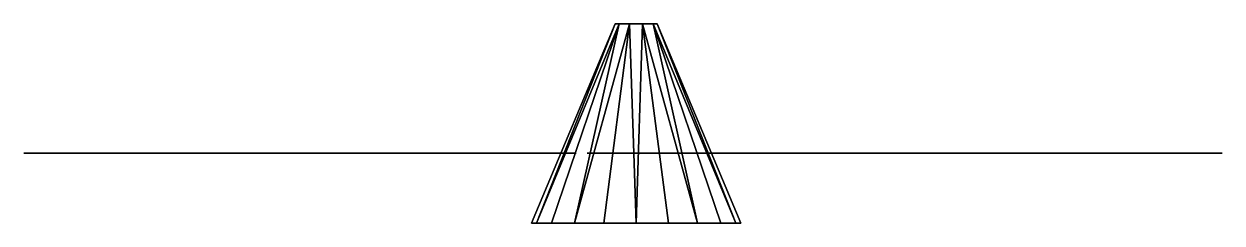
# Model space of a CAD drawing. Extents: x -1.75 to 1.68, y 0 to 0.57.
import ezdxf

# ---------------------------------------------------------------- set-up
doc = ezdxf.new("R2010")
doc.units = 0
doc.layers.add('PROP', color=1, linetype='CONTINUOUS')

msp = doc.modelspace()

# ---------------------------------------------------------------- linework, layer by layer
at = {"layer": 'PROP'}
for points in [[(-0.2853, 0, -0.0927), (-0.3, 0), (-0.06, 0.57)], [(-0.3, 0), (-0.2853, 0, 0.0927), (-0.0485, 0.57, 0.0353), (-0.06, 0.57)], [(-0.2427, 0, -0.1763), (-0.2853, 0, -0.0927), (-0.06, 0.57), (-0.0485, 0.57, -0.0353)], [(-0.2853, 0, 0.0927), (-0.2427, 0, 0.1763), (-0.0485, 0.57, 0.0353)], [(-0.1763, 0, -0.2427), (-0.2427, 0, -0.1763), (-0.0485, 0.57, -0.0353)], [(-0.2427, 0, 0.1763), (-0.1763, 0, 0.2427), (-0.0185, 0.57, 0.0571), (-0.0485, 0.57, 0.0353)], [(-0.0927, 0, -0.2853), (-0.1763, 0, -0.2427), (-0.0485, 0.57, -0.0353), (-0.0185, 0.57, -0.0571)], [(-0.1763, 0, 0.2427), (-0.0927, 0, 0.2853), (-0.0185, 0.57, 0.0571)], [(0, 0, -0.3), (-0.0927, 0, -0.2853), (-0.0185, 0.57, -0.0571)], [(-0.0927, 0, 0.2853), (0, 0, 0.3), (0.0185, 0.57, 0.0571), (-0.0185, 0.57, 0.0571)], [(-0.06, 0.57), (0.0185, 0.57, 0.0571), (0.0485, 0.57, 0.0353), (-0.0485, 0.57, -0.0353)], [(-0.0485, 0.57, 0.0353), (-0.0185, 0.57, 0.0571), (0.0185, 0.57, 0.0571), (-0.06, 0.57)], [(-0.0485, 0.57, -0.0353), (0.0485, 0.57, 0.0353), (0.06, 0.57), (-0.0185, 0.57, -0.0571)], [(0.0927, 0, -0.2853), (0, 0, -0.3), (-0.0185, 0.57, -0.0571), (0.0185, 0.57, -0.0571)], [(-0.0185, 0.57, -0.0571), (0.06, 0.57), (0.0485, 0.57, -0.0353), (0.0168, 0.57, -0.0571)], [(0, 0, 0.3), (0.0927, 0, 0.2853), (0.0185, 0.57, 0.0571)], [(0.1763, 0, -0.2427), (0.0927, 0, -0.2853), (0.0185, 0.57, -0.0571)], [(0.2427, 0, -0.1763), (0.1763, 0, -0.2427), (0.0185, 0.57, -0.0571), (0.0485, 0.57, -0.0353)], [(0.0927, 0, 0.2853), (0.1763, 0, 0.2427), (0.0485, 0.57, 0.0353), (0.0185, 0.57, 0.0571)], [(0.2853, 0, -0.0927), (0.2427, 0, -0.1763), (0.0485, 0.57, -0.0353)], [(0.3, 0), (0.2853, 0, -0.0927), (0.0485, 0.57, -0.0353), (0.06, 0.57)], [(0.2427, 0, 0.1763), (0.2853, 0, 0.0927), (0.06, 0.57), (0.0485, 0.57, 0.0353)], [(0.1763, 0, 0.2427), (0.2427, 0, 0.1763), (0.0485, 0.57, 0.0353)], [(0.2853, 0, 0.0927), (0.3, 0), (0.06, 0.57)], [(-1.4659, 0.2, -0.9083), (-1.5709, 0.2, -0.7264), (-1.7537, 0.2, -0.8897), (-1.6987, 0.2, -0.985)], [(-1.6987, 0.2, -0.985), (-1.7537, 0.2, -0.8897), (-1.5709, 0.2, -0.7264), (-1.4659, 0.2, -0.9083)], [(-1.2331, 0.2, -0.8316), (-1.3781, 0.2, -0.5805), (-1.5709, 0.2, -0.7264), (-1.4659, 0.2, -0.9083)], [(-1.4659, 0.2, -0.9083), (-1.5709, 0.2, -0.7264), (-1.3781, 0.2, -0.5805), (-1.2331, 0.2, -0.8316)], [(-0.8197, 0.2, -0.6276), (-0.9847, 0.2, -0.3418), (-1.3781, 0.2, -0.5805), (-1.2331, 0.2, -0.8316)], [(-1.2331, 0.2, -0.8316), (-1.3781, 0.2, -0.5805), (-0.9847, 0.2, -0.3418), (-0.8197, 0.2, -0.6276)], [(-0.3744, 0.2, -0.3589), (-0.5244, 0.2, -0.0991), (-0.9847, 0.2, -0.3418), (-0.8197, 0.2, -0.6276)], [(-0.8197, 0.2, -0.6276), (-0.9847, 0.2, -0.3418), (-0.5244, 0.2, -0.0991), (-0.3744, 0.2, -0.3589)], [(-0.2631, 0.2, -0.2716), (-0.3881, 0.2, -0.0551), (-0.5244, 0.2, -0.0991), (-0.3744, 0.2, -0.3589)], [(-0.3744, 0.2, -0.3589), (-0.5244, 0.2, -0.0991), (-0.3881, 0.2, -0.0551), (-0.2631, 0.2, -0.2716)], [(-0.2631, 0.2, -0.2716), (-0.3881, 0.2, -0.0551), (-0.2369, 0.2, -0.0371), (-0.1719, 0.2, -0.1496)], [(-0.1719, 0.2, -0.1496), (-0.2369, 0.2, -0.0371), (-0.3881, 0.2, -0.0551), (-0.2631, 0.2, -0.2716)], [(-0.14, 0.2, 1), (0.19, 0.2, 1), (0.17, 0.2, 0.48), (-0.13, 0.2, 0.48)], [(-0.13, 0.2, 0.48), (0.17, 0.2, 0.48), (0.19, 0.2, 1), (-0.14, 0.2, 1)], [(-0.11, 0.2, 1.46), (0.18, 0.2, 1.46), (0.19, 0.2, 1), (-0.14, 0.2, 1)], [(-0.14, 0.2, 1), (0.19, 0.2, 1), (0.18, 0.2, 1.46), (-0.11, 0.2, 1.46)], [(-0.13, 0.2, 0.48), (0.17, 0.2, 0.48), (0.14, 0.2, 0.34), (-0.11, 0.2, 0.34)], [(-0.11, 0.2, 0.34), (0.14, 0.2, 0.34), (0.17, 0.2, 0.48), (-0.13, 0.2, 0.48)], [(-0.05, 0.2, 0.2), (0.08, 0.2, 0.2), (0.14, 0.2, 0.34), (-0.11, 0.2, 0.34)], [(-0.11, 0.2, 0.34), (0.14, 0.2, 0.34), (0.08, 0.2, 0.2), (-0.05, 0.2, 0.2)], [(-0.06, 0.2, 1.7), (0.15, 0.2, 1.7), (0.18, 0.2, 1.46), (-0.11, 0.2, 1.46)], [(-0.11, 0.2, 1.46), (0.18, 0.2, 1.46), (0.15, 0.2, 1.7), (-0.06, 0.2, 1.7)], [(-0.01, 0.2, 1.94), (0.1, 0.2, 1.94), (0.15, 0.2, 1.7), (-0.06, 0.2, 1.7)], [(-0.06, 0.2, 1.7), (0.15, 0.2, 1.7), (0.1, 0.2, 1.94), (-0.01, 0.2, 1.94)], [(0.3431, 0.2, -0.0984), (0.2181, 0.2, -0.3149), (0.1269, 0.2, -0.1929), (0.1919, 0.2, -0.0804)], [(0.1919, 0.2, -0.0804), (0.1269, 0.2, -0.1929), (0.2181, 0.2, -0.3149), (0.3431, 0.2, -0.0984)], [(0.3431, 0.2, -0.0984), (0.2181, 0.2, -0.3149), (0.3244, 0.2, -0.4109), (0.4744, 0.2, -0.1511)], [(0.4744, 0.2, -0.1511), (0.3244, 0.2, -0.4109), (0.2181, 0.2, -0.3149), (0.3431, 0.2, -0.0984)], [(0.4744, 0.2, -0.1511), (0.3244, 0.2, -0.4109), (0.7647, 0.2, -0.6882), (0.9297, 0.2, -0.4024)], [(0.9297, 0.2, -0.4024), (0.7647, 0.2, -0.6882), (0.3244, 0.2, -0.4109), (0.4744, 0.2, -0.1511)], [(0.9297, 0.2, -0.4024), (0.7647, 0.2, -0.6882), (1.1681, 0.2, -0.9095), (1.3131, 0.2, -0.6584)], [(1.3131, 0.2, -0.6584), (1.1681, 0.2, -0.9095), (0.7647, 0.2, -0.6882), (0.9297, 0.2, -0.4024)], [(1.3131, 0.2, -0.6584), (1.1681, 0.2, -0.9095), (1.3909, 0.2, -1.0036), (1.4959, 0.2, -0.8217)], [(1.4959, 0.2, -0.8217), (1.3909, 0.2, -1.0036), (1.1681, 0.2, -0.9095), (1.3131, 0.2, -0.6584)], [(1.4959, 0.2, -0.8217), (1.3909, 0.2, -1.0036), (1.6237, 0.2, -1.0803), (1.6787, 0.2, -0.985)], [(1.6787, 0.2, -0.985), (1.6237, 0.2, -1.0803), (1.3909, 0.2, -1.0036), (1.4959, 0.2, -0.8217)]]:
    msp.add_3dface(points, dxfattribs=at)

doc.saveas('drawing.dxf')
